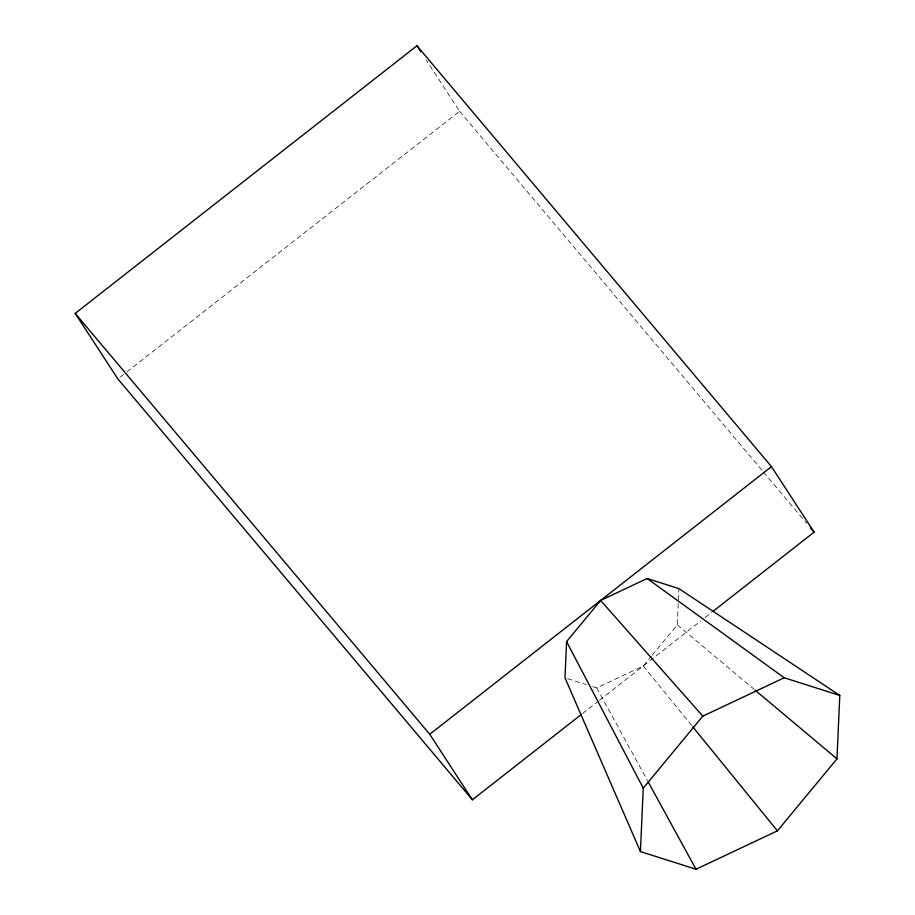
<?xml version="1.0" encoding="UTF-8"?>
<svg xmlns="http://www.w3.org/2000/svg" width="915" height="915" viewBox="0 0 915 915"><rect width="100%" height="100%" fill="white"/><g stroke="black" fill="none" stroke-linecap="round" stroke-linejoin="round"><path stroke-width="0.69" stroke-dasharray="4.58 3.43" d="M652.212 655.151L677.283 624.842L678.884 588.608M592.76 686.662L596.74 687.92L643.256 665.983L651.308 656.238M120.105 377.174L125.732 372.771M126.853 371.89L459.604 111.287L426.264 60.047M582.546 713.517L598.284 701.199M599.417 700.318L700.581 621.079M705.088 617.556L711.824 612.272M567.62 678.667L586.149 684.557M677.283 624.842L753.846 689.098M459.604 111.287L762.561 470.939M763.476 472.037L806.756 523.414M643.256 665.983L691.877 725.732M596.74 687.92L647.397 780.461"/><path stroke-width="1.37" d="M566.579 641.587L564.978 677.821L640.431 851.568L696.006 869.25L777.418 830.843L836.973 758.855L839.787 695.446L678.884 588.608L647.134 578.497L600.617 600.446L566.579 641.587L643.245 788.158L640.431 851.568M643.245 788.158L702.8 716.159L784.201 677.763L839.787 695.446M581.425 714.398L472.38 799.802L117.863 378.924L75.213 313.399L416.954 45.75L771.482 466.627L814.121 532.153L712.957 611.392M472.38 799.802L429.741 734.265L771.482 466.627M647.134 578.497L784.201 677.763M754.944 690.013L836.973 758.855M600.617 600.446L702.8 716.159M810.438 527.783L814.121 532.153M75.213 313.399L429.741 734.265M692.781 726.842L777.418 830.843M416.954 45.75L420.831 51.709M648.083 781.719L696.006 869.25"/></g></svg>
